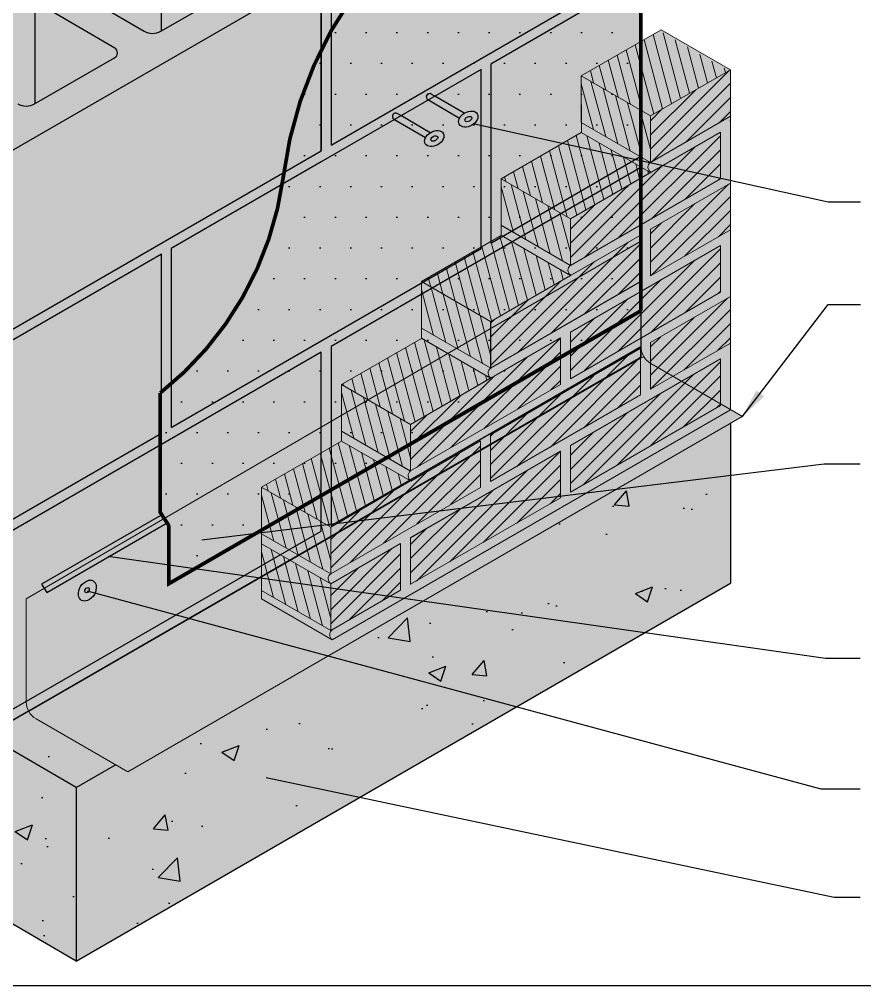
# Model space of a CAD drawing. Extents: x 257.7 to 308.7, y 59.2 to 125.2.
# Drawn here: x 271.64 to 288.82, y 95.01 to 114.64 of the extents above; entities that cross this region are included whole.
import ezdxf

# ---------------------------------------------------------------- set-up
doc = ezdxf.new("R2010")
doc.units = 0
doc.header["$LTSCALE"] = 1.5
doc.header["$MEASUREMENT"] = 0
doc.linetypes.add('DASHED2', pattern=[0.375, 0.25, -0.125])
for name, color, linetype in [('8x11-ttb$0$B', 5, 'CONTINUOUS'), ('CMU', 250, 'CONTINUOUS'), ('DuPont Thru-Wall Flashing', 252, 'CONTINUOUS'), ('FASTENING', 7, 'CONTINUOUS'), ('SEALANT', 250, 'CONTINUOUS'), ('STRUCTURE', 250, 'CONTINUOUS'), ('TEXT', 7, 'CONTINUOUS'), ('Tyvek FA WB', 10, 'DASHED2')]:
    doc.layers.add(name, color=color, linetype=linetype)
doc.layers.add('brick', color=250, linetype='CONTINUOUS', lineweight=5)
doc.layers.add('grout', color=7, linetype='CONTINUOUS', true_color=0xdedede)
doc.styles.add('DETAILS', font='sanss___.ttf', dxfattribs={"height": 1})
doc.dimstyles.new('TYVEKDETAILS', dxfattribs={"dimscale": 6, "dimtxt": 1.5, "dimasz": 0.1, "dimexe": 0.75, "dimexo": 0.75, "dimgap": 0.75, "dimtad": 0, "dimtih": 1, "dimtoh": 1, "dimdec": 4, "dimzin": 0, "dimdsep": 46, "dimlunit": 4, "dimtxsty": 'DETAILS', "dimcen": 0.0625, "dimadec": 0, "dimazin": 0, "dimtfac": 1, "dimtdec": 4, "dimtofl": 0, "dimtmove": 0, "dimatfit": 3, "dimfxl": 1, "dimfrac": 2, "dimtolj": 1, "dimtzin": 0, "dimarcsym": 0})
pattern_1 = [(45, (276.0386099063592, 123.3940594695505), (-0.1435868707546933, 0.1435868707546933), [])]

# ---------------------------------------------------------------- blocks, each defined once
blk = doc.blocks.new('CMU ISO WALL')
at = {"layer": 'CMU', "true_color": 0x999999}
h = blk.add_hatch(color=253, dxfattribs=at)
h.paths.add_polyline_path([(-23.52966582886816, -11.66237971149062), (-27.10490734736666, -9.5802332484987), (-27.10490734736666, -14.15056358648414), (-23.5308461815909, -12.09513157735896, 0.5766598250187531)])
h.paths.add_polyline_path([(-18.44720154256612, -4.57314980067855), (-18.44720154256612, -6.581860245565224), (-16.58492744635876, -7.666410031216685, 0.2685044473535811), (-15.83358487172234, -7.668459356300275), (-15.55906571152227, -7.510584198931241), (-15.15302687820545, -7.244875177664596), (-14.87671267571477, -7.08596769678158, 0.5766598250187542), (-14.87553232299203, -6.653215830913268)], flags=17)
h.paths.add_polyline_path([(-9.240246666424952, -3.412379711490615), (-12.81548818492345, -1.330233248498644), (-12.81548818492345, -5.900563586484083), (-9.241427019147693, -3.845131577358956, 0.5766598250187522)], flags=16)
h.paths.add_polyline_path([(0, 0), (-1.269646549079056, 0.7394158010687875), (-1.544165709279127, 0.5815406436997534, -0.2685044473535819), (-2.295508283915552, 0.5835899687833432), (-5.875629296902332, 2.668578148100664, -0.5764760975728495), (-5.87456845699478, 3.101261238635573), (-5.598309939627427, 3.260339526495443), (-6.913100120113654, 4.026046041625023), (-20.76950658066465, -3.973953958375006), (-19.47288936891675, -4.729076913656996), (-19.19890265564814, -4.571306801595028, -0.2686522828219054), (-18.44720154256612, -4.57314980067855), (-14.87553232299203, -6.653215830913268, -0.5766598250187543), (-14.87671267571477, -7.08596769678158), (-15.15302687820545, -7.244875177664596), (-13.856406460551, -8.000000000000028)])
h.paths.add_polyline_path([(-7.907736931575386, 1.930499290916828), (-11.50203437368066, -0.139209504301391, 0.5764760975728641), (-11.50309521358821, -0.5718925948363562), (-7.926543805296262, -2.654801910459838, 0.276490748893828), (-7.156035818493336, -2.645446757120965), (-7.156035818493336, 1.928656291833306, 0.2686522828219189)], flags=16)
h.paths.add_polyline_path([(-9.241427019147693, -3.845131577358956), (-12.82504321827795, -5.906058657915196, -0.2685044473535796), (-13.57638579291441, -5.904009332831606), (-17.1493556747877, -3.823185823866567, -0.5764760975728592), (-17.14829483488015, -3.390502733331601), (-13.5671892980055, -1.328390249415122, -0.2686522828219124), (-12.81548818492345, -1.330233248498644), (-9.240246666424952, -3.412379711490615, -0.5766598250187522)], flags=16)
h.paths.add_polyline_path([(-29.44244604064866, -15.49487517766462), (-29.16613183815798, -15.33596769678161, 0.576659825018752), (-29.16495148543524, -14.90321583091333), (-32.73662070500933, -12.82314980067861), (-32.73662070500933, -20.82314980067861), (-29.44244604064866, -22.74160876083212)])
h.paths.add_polyline_path([(-29.44244604064866, -32.49487517766471), (-32.73662070500933, -30.57641621751114), (-32.73662070500933, -37.82314980067866), (-29.44244604064866, -39.74160876083221)])
h.paths.add_polyline_path([(-28.14582562299421, -33.25000000000014), (-29.44244604064866, -32.49487517766471), (-29.44244604064866, -40.49487517766471), (-28.14582562299421, -41.25000000000014)])
h.paths.add_polyline_path([(-33.76230853135996, -29.97907691365711), (-35.05892574310786, -29.22395395837512), (-35.05892574310786, -37.22395395837512), (-33.76230853135996, -37.97907691365711)])
h.paths.add_polyline_path([(-33.76230853135996, -12.97907691365702), (-35.05892574310786, -12.22395395837503), (-35.05892574310786, -20.22395395837503), (-33.76230853135996, -20.97907691365702)])
h.paths.add_polyline_path([(-28.14582562299421, -16.25000000000006), (-29.44244604064866, -15.49487517766462), (-29.44244604064866, -23.49487517766462), (-28.14582562299421, -24.25000000000006)])
h.paths.add_polyline_path([(-28.14582562299421, -24.75000000000014), (-35.05892574310786, -20.72395395837512), (-35.05892574310786, -28.72395395837506), (-28.14582562299421, -32.75000000000009)])
edge = h.paths.add_edge_path()
edge.add_line((-21.44545498093655, -6.321343708166722), (-21.44545498093657, -10.89582926367225))
edge.add_line((-21.44545498093657, -10.89582926367225), (-17.87975813899439, -8.845207552453218))
edge.add_arc((-18.00439172507242, -8.628490065338497), 0.2499999999999998, 299.9030802812204, 419.6186457091239)
edge.add_line((-17.87795346248333, -8.412820489937928), (-21.4435820095716, -6.322438118225733))
edge.add_arc((-21.82289679733896, -6.969446844427353), 0.7500000000000228, 59.61864570911415, 59.78436618879908)
at = {"layer": 'CMU', "true_color": 0xf7f7f7}
h = blk.add_hatch(color=7, dxfattribs=at)
h.paths.add_polyline_path([(-14.28941916244321, -8.250000000000028), (-15.55906571152227, -7.510584198931241), (-15.83358487172234, -7.668459356300275, -0.2685044473535811), (-16.58492744635876, -7.666410031216685), (-20.16504845934554, -5.581421851899393, -0.5764760975728828), (-20.16398761943799, -5.148738761364427), (-19.88772910207061, -4.989660473504557), (-21.20251928255686, -4.223953958375006), (-35.05892574310786, -12.22395395837503), (-33.76230853135996, -12.97907691365702), (-33.48832181809135, -12.82130680159509, -0.2686522828219052), (-32.73662070500936, -12.82314980067861), (-29.16495148543524, -14.90321583091333, -0.5766598250187527), (-29.16613183815798, -15.33596769678161), (-29.44244604064866, -15.49487517766462), (-28.14582562299421, -16.25000000000006)])
h.paths.add_polyline_path([(-27.11446238072116, -14.15605865791522, -0.2685044473535838), (-27.86580495535762, -14.15400933283163), (-31.43877483723091, -12.07318582386657, -0.5764760975728616), (-31.43771399732336, -11.6405027333316), (-27.85660846044871, -9.578390249415179, -0.2686522828219097), (-27.10490734736666, -9.5802332484987), (-23.52966582886816, -11.66237971149062, -0.5766598250187535), (-23.5308461815909, -12.09513157735896)], flags=16)
h.paths.add_polyline_path([(-25.79251437603142, -8.821892594836385, -0.576476097572857), (-25.79145353612387, -8.38920950430142), (-22.19715609401862, -6.319500709083172, -0.2694277140723511), (-21.4435820095716, -6.322438118225733), (-17.87795346248333, -8.412820489937928, -0.5756966799367119), (-17.87975813899439, -8.845207552453218), (-21.46462039310302, -10.90685123554348, -0.2685044473535858), (-22.2159629677395, -10.90480191045987)], flags=16)
h.paths.add_polyline_path([(0, 0), (-1.269646549079056, 0.7394158010687875), (-1.544165709279127, 0.5815406436997534, -0.2685044473535819), (-2.295508283915552, 0.5835899687833432), (-5.875629296902332, 2.668578148100664, -0.5764760975728495), (-5.87456845699478, 3.101261238635573), (-5.598309939627427, 3.260339526495443), (-6.913100120113654, 4.026046041625023), (-20.76950658066465, -3.973953958375006), (-19.47288936891675, -4.729076913656996), (-19.19890265564814, -4.571306801595028, -0.2686522828219067), (-18.44720154256612, -4.57314980067855), (-14.87553232299203, -6.653215830913268, -0.5766598250187543), (-14.87671267571477, -7.08596769678158), (-15.15302687820545, -7.244875177664596), (-13.856406460551, -8.000000000000028)])
h.paths.add_polyline_path([(-13.57638579291441, -5.904009332831606), (-17.1493556747877, -3.823185823866567, -0.5764760975728592), (-17.14829483488015, -3.390502733331601), (-13.5671892980055, -1.328390249415122, -0.2686522828219124), (-12.81548818492345, -1.330233248498644), (-9.240246666424952, -3.412379711490615, -0.5766598250187522), (-9.241427019147693, -3.845131577358956), (-12.82504321827795, -5.906058657915196, -0.2685044473535796)], flags=16)
h.paths.add_polyline_path([(-11.50309521358821, -0.5718925948363562, -0.5764760975728592), (-11.50203437368066, -0.139209504301391), (-7.907736931575386, 1.930499290916828, -0.2694277140723502), (-7.15416284712839, 1.927561881774267), (-3.588534300040124, -0.1628204899379, -0.5756966799367076), (-3.59033897655118, -0.5952075524531892), (-7.175201230659809, -2.656851235543456, -0.2685044473535834), (-7.926543805296262, -2.654801910459867)], flags=16)
at = {"layer": 'CMU'}
h = blk.add_hatch(color=254, dxfattribs=at)
h.paths.add_polyline_path([(-21.44545498093655, -6.321343708166694, 0.268652282821924), (-22.19715609401862, -6.319500709083172), (-25.79145353612387, -8.38920950430142, 0.5764760975728574), (-25.79251437603142, -8.821892594836385), (-22.21596296773947, -10.90480191045987, 0.2764907488938299), (-21.44545498093655, -10.89544675712099)])
h.paths.add_polyline_path([(-27.10490734736666, -9.5802332484987, 0.2686522828219165), (-27.85660846044871, -9.578390249415179), (-31.43771399732336, -11.6405027333316, 0.5764760975728607), (-31.43877483723091, -12.07318582386657), (-27.86580495535762, -14.15400933283163, 0.2724643593752312), (-27.10490734736666, -14.15046934778053)])
h.paths.add_polyline_path([(-12.81548818492345, -1.330233248498644, 0.2686522828219168), (-13.5671892980055, -1.328390249415122), (-17.14829483488015, -3.390502733331601, 0.5764760975728616), (-17.1493556747877, -3.823185823866567), (-13.57638579291438, -5.904009332831606, 0.2724643593752294), (-12.81548818492345, -5.900469347780501)])
h.paths.add_polyline_path([(-7.156035818493336, 1.928656291833306, 0.2686522828219211), (-7.907736931575386, 1.930499290916828), (-11.50203437368066, -0.139209504301391, 0.576476097572864), (-11.50309521358821, -0.5718925948363562), (-7.926543805296262, -2.654801910459838, 0.276490748893828), (-7.156035818493336, -2.645446757120965)])
h.paths.add_polyline_path([(-32.73662070500933, -12.82314980067861, 0.2686522828219118), (-33.48832181809135, -12.82130680159509), (-33.76230853135996, -12.97907691365702), (-33.76230853135996, -20.97907691365702), (-33.48832181809135, -20.82130680159509, -0.2686522828219118), (-32.73662070500933, -20.82314980067861)])
h.paths.add_polyline_path([(-32.73662070500933, -30.57641621751114), (-33.76230853135996, -29.97907691365711), (-33.76230853135996, -37.97907691365711), (-33.48832181809132, -37.82130680159514, -0.2686522828218994), (-32.73662070500933, -37.82314980067866)])
at = {"layer": 'CMU', "true_color": 0xdedede}
h = blk.add_hatch(color=254, dxfattribs=at)
h.paths.add_polyline_path([(0, -8), (0, 0), (-13.856406460551, -8.000000000000028), (-13.856406460551, -16.00000000000003)])
h.paths.add_polyline_path([(-14.28941916244321, -8.250000000000028), (-28.14582562299421, -16.25000000000006), (-28.14582562299421, -24.25000000000006), (-14.28941916244321, -16.25000000000003)])
h.paths.add_polyline_path([(-7.144709581221605, -20.62500000000006), (-7.144709581221605, -12.62499999999997), (-14.28941916244321, -16.75000000000003), (-21.0011160417726, -20.62500000000009), (-21.0011160417726, -28.62500000000011)])
h.paths.add_polyline_path([(0, -8.499999999999915), (-6.711696879329395, -12.37499999999997), (-6.711696879329395, -20.37499999999997), (0, -16.49999999999994)])
h.paths.add_polyline_path([(0, -16.99999999999991), (-7.144709581221605, -21.12499999999997), (-13.856406460551, -25.00000000000006), (-13.856406460551, -32.99999999999986), (0, -24.99999999999983)])
h.paths.add_polyline_path([(-14.28941916244321, -33.24999999999994), (-14.28941916244321, -25.25000000000006), (-28.14582562299421, -33.25000000000014), (-28.14582562299421, -41.24999999999997)])
h.paths.add_polyline_path([(-21.43412874366481, -20.87500000000009), (-28.14582562299421, -24.75000000000014), (-28.14582562299421, -32.75000000000009), (-21.43412874366484, -28.87500000000011)])
at = {"layer": 'CMU', "true_color": 0x8f8f8f}
h = blk.add_hatch(color=252, dxfattribs=at)
h.paths.add_polyline_path([(-14.28941916244321, -33.74999999999986), (0, -25.49999999999974), (0, -24.99999999999983), (-13.856406460551, -32.99999999999986), (-13.856406460551, -25.00000000000006), (-7.144709581221605, -21.12499999999997), (0, -16.99999999999991), (0, -16.49999999999994), (-6.711696879329395, -20.37499999999997), (-6.711696879329395, -12.37499999999997), (0, -8.499999999999915), (0, -8), (-13.856406460551, -16.00000000000003), (-13.856406460551, -8.000000000000028), (-14.28941916244321, -8.250000000000028), (-14.28941916244321, -16.25000000000003), (-28.1458256229941, -24.25, 0.5078129039792978), (-28.14582562299421, -24.75000000000014), (-21.43412874366481, -20.87500000000009), (-21.43412874366484, -28.87500000000011), (-28.14582562299421, -32.75000000000009, 0.5078129039792996), (-28.14582562299438, -33.25000000000023), (-14.28941916244321, -25.25000000000006), (-14.28941916244321, -33.24999999999994), (-28.14582562299421, -41.24999999999997, 0.5078129039792383), (-28.14582562299441, -41.75000000000009)])
h.paths.add_polyline_path([(-21.0011160417726, -28.62500000000011), (-21.0011160417726, -20.62500000000009), (-14.28941916244321, -16.75000000000003), (-7.144709581221605, -12.62499999999997), (-7.144709581221605, -20.62500000000006)], flags=16)
at = {"layer": 'CMU'}
for p, q in [((-13.856406460551, -16.00000000000003), (0, -8)), ((-13.856406460551, -8.000000000000028), (-13.856406460551, -16.00000000000003)), ((-13.856406460551, -16.00000000000003), (0, -8)), ((-28.14582562299421, -16.25000000000006), (-14.28941916244321, -8.250000000000028)), ((-14.28941916244321, -16.25), (-14.28941916244321, -8.250000000000028)), ((0, -8.499999999999915), (-6.711696879329395, -12.37499999999997)), ((-25.79251437603142, -8.821892594836356), (-22.2159629677395, -10.90480191045987)), ((-21.46462039310308, -10.90685123554346), (-17.87975813899439, -8.845207552453218)), ((-23.52966582886816, -11.66237971149064), (-27.10490734736666, -9.5802332484987)), ((-27.11446238072116, -14.15605865791525), (-23.53084618159093, -12.09513157735896)), ((-6.711696879329395, -12.37499999999997), (-6.711696879329395, -20.37499999999997)), ((-7.144709581221605, -12.62499999999997), (-14.28941916244321, -16.75000000000003)), ((-7.144709581221605, -20.62500000000006), (-7.144709581221605, -12.62499999999997)), ((-28.14582562299421, -24.25000000000006), (-14.28941916244321, -16.25000000000003)), ((-6.711696879329395, -20.37499999999997), (0, -16.49999999999994)), ((0, -16.99999999999991), (-7.144709581221605, -21.12499999999997)), ((-21.0011160417726, -20.62500000000009), (-21.0011160417726, -28.62500000000009)), ((-21.00111604177258, -28.62500000000009), (-7.144709581221605, -20.62500000000006)), ((-21.43412874366484, -28.87500000000006), (-21.43412874366481, -20.87500000000009)), ((-7.144709581221605, -21.12499999999997), (-13.856406460551, -25.00000000000006)), ((-13.856406460551, -24.99999999999986), (-13.856406460551, -32.99999999999986)), ((-13.856406460551, -32.99999999999986), (0, -24.99999999999983)), ((0, -24.99999999999983), (0, -25.49999999999974)), ((-14.28941916244321, -25.25000000000006), (-28.14582562299421, -33.25000000000014)), ((-14.28941916244321, -33.24999999999991), (-14.28941916244321, -25.24999999999986)), ((0, -25.49999999999974), (-14.28941916244321, -33.74999999999986)), ((-28.14582562299421, -32.75000000000009), (-21.43412874366481, -28.87500000000009)), ((-28.14582562299421, -41.24999999999997), (-14.28941916244321, -33.24999999999994)), ((-14.28941916244321, -33.74999999999986), (-28.14582562299421, -41.74999999999997))]:
    blk.add_line(p, q, dxfattribs=at)
for points in [[(-21.44545498093655, -6.321343708166665), (-21.44545498093655, -10.89582926367225)], [(-13.856406460551, -8.000000000000028), (-13.856406460551, -16.00000000000003)], [(0, -8), (0, -25.49999999999974)], [(-14.28941916244321, -8.250000000000028), (-14.28941916244321, -16.25000000000003)], [(-27.10490734736666, -9.580233248498644), (-27.10490734736666, -14.15056358648414)], [(-14.28941916244321, -16.75000000000003), (-21.0011160417726, -20.62500000000009)], [(-21.43412874366481, -20.87500000000009), (-28.14582562299421, -24.75000000000014)]]:
    blk.add_lwpolyline(points, dxfattribs=at)
for centre, radius, start, end in [((-21.83852115133712, -10.25669877419921), 0.7500000000000083, 239.7843661888024, 299.9030802812135), ((-23.65547976766894, -11.87841409024418), 0.2500000000000025, 299.903080281209, 59.78436618880607), ((-27.48836313895524, -13.50590619657098), 0.7500000000000062, 239.7843661888047, 299.9030802812135)]:
    blk.add_arc(centre, radius, start, end, dxfattribs=at)

msp = doc.modelspace()

# ---------------------------------------------------------------- hatches: boundary and pattern name
at = {"layer": 'brick'}
msp.add_hatch(color=15, dxfattribs=at).paths.add_polyline_path([(276.561409029655, 102.8688877659932), (276.5640104649952, 105.1365244775425), (278.1885104649953, 106.0714261110533), (278.1885104649953, 107.2221136110532), (279.8130104649954, 108.1589196274055), (279.810409029655, 109.3152124415337), (281.434909029655, 110.2501140750443), (281.434909029655, 111.4038054538322), (283.0620104649997, 112.3432129055223), (283.0594090296552, 113.4954023449188), (284.6839090296552, 114.4333078572174), (286.0907672981031, 113.6210578572173), (286.0907672981075, 106.7109250996388), (277.9987862306516, 102.0390176520708)])
h = msp.add_hatch(dxfattribs=at)
h.set_pattern_fill('ANSI31', color=256, scale=1.6245, angle=59.99999999999999, style=0)
h.set_pattern_definition([(104.9999999999999, (276.002500318061, 123.3732115890262), (-0.1961433131008239, -0.05255644234613059), [])])
h.paths.add_polyline_path([(286.0546577098048, 113.6002099766931), (284.6477994413569, 114.4124599766931), (283.0651614518467, 113.4987235074197), (284.4720197202946, 112.6864735074197)])
h = msp.add_hatch(dxfattribs=at)
h.set_pattern_fill('ANSI31', color=256, scale=1.6245, angle=59.99999999999999, style=0)
h.set_pattern_definition([(104.9999999999999, (117.9439338229081, 107.3873040245939), (-0.1961433131008239, -0.05255644234613059), [])])
h.paths.add_polyline_path([(284.4662672981029, 112.6831523449188), (283.0594090296552, 113.4954023449187), (283.0594090296552, 112.5477773449187), (284.4662672981028, 111.7355273449188)])
h = msp.add_hatch(dxfattribs=at)
h.set_pattern_fill('ANSI31', color=256, scale=1.6245, style=0)
h.set_pattern_definition(pattern_1)
h.paths.add_polyline_path([(286.0907672981031, 112.6734328572174), (286.0907672981031, 113.6210578572174), (284.4662672981029, 112.6831523449188), (284.466267298103, 111.7355273449188)])
h = msp.add_hatch(dxfattribs=at)
h.set_pattern_fill('ANSI31', color=256, scale=1.6245, angle=59.99999999999999, style=0)
h.set_pattern_definition([(104.9999999999999, (275.9955349328596, 123.3691104716517), (-0.1961433131008239, -0.05255644234613059), [])])
h.paths.add_polyline_path([(284.4650543350932, 111.5286810112572), (283.0581960666455, 112.3409310112572), (281.4336960666453, 111.4030254989586), (282.8405543350932, 110.5907754989586)])
h = msp.add_hatch(dxfattribs=at)
h.set_pattern_fill('ANSI31', color=256, scale=1.6245, style=0)
h.set_pattern_definition(pattern_1)
h.paths.add_polyline_path([(285.887704798103, 111.402503289392), (285.887704798103, 112.350128289392), (282.8417672981029, 110.5915554538323), (282.8417672981029, 109.6439304538322)])
h = msp.add_hatch(dxfattribs=at)
h.set_pattern_fill('ANSI31', color=256, scale=1.6245, angle=59.99999999999999, style=0)
h.set_pattern_definition([(104.9999999999999, (116.3194338229082, 105.2957071335074), (-0.1961433131008239, -0.05255644234613059), [])])
h.paths.add_polyline_path([(282.8417672981029, 110.5915554538323), (281.434909029655, 111.4038054538322), (281.434909029655, 110.4561804538322), (282.8417672981029, 109.6439304538322)])
h = msp.add_hatch(dxfattribs=at)
h.set_pattern_fill('ANSI31', color=256, scale=1.6245, style=0)
h.set_pattern_definition(pattern_1)
h.paths.add_polyline_path([(286.0907672981031, 110.3690539784293), (286.0907672981031, 111.3166789784294), (284.4662672981029, 110.3787734661308), (284.4662672981029, 109.4311484661307)])
h = msp.add_hatch(dxfattribs=at)
h.set_pattern_fill('ANSI31', color=256, scale=1.6245, angle=59.99999999999999, style=0)
h.set_pattern_definition([(104.9999999999999, (275.9947029145103, 123.3717136347751), (-0.1961433131008239, -0.05255644234613059), [])])
h.paths.add_polyline_path([(282.8397223167439, 109.442691162082), (281.4328640482961, 110.254941162082), (279.808364048296, 109.3170356497835), (281.2152223167438, 108.5047856497835)])
h = msp.add_hatch(dxfattribs=at)
h.set_pattern_fill('ANSI31', color=256, scale=1.6245, style=0)
h.set_pattern_definition(pattern_1)
h.paths.add_polyline_path([(284.2632047981028, 109.3139102770934), (284.2632047981028, 110.2615352770934), (281.2172672981029, 108.5029624415336), (281.2172672981029, 107.5553374415336)])
h = msp.add_hatch(dxfattribs=at)
h.set_pattern_fill('ANSI31', color=256, scale=1.6245, style=0)
h.set_pattern_definition(pattern_1)
h.paths.add_polyline_path([(285.887704798103, 109.1011282893919), (285.887704798103, 110.0487532893919), (282.8417672981029, 108.2901804538322), (282.8417672981029, 107.3425554538321)])
h = msp.add_hatch(dxfattribs=at)
h.set_pattern_fill('ANSI31', color=256, scale=1.6245, angle=59.99999999999999, style=0)
h.set_pattern_definition([(104.9999999999999, (114.6949338229082, 103.2041102424209), (-0.1961433131008239, -0.05255644234613059), [])])
h.paths.add_polyline_path([(281.2172672981029, 108.4999585627457), (279.8104090296551, 109.3122085627458), (279.8104090296551, 108.3645835627457), (281.2172672981029, 107.5523335627457)])
h = msp.add_hatch(dxfattribs=at)
h.set_pattern_fill('ANSI31', color=256, scale=1.6245, style=0)
h.set_pattern_definition(pattern_1)
h.paths.add_polyline_path([(286.0907672981031, 108.0646750996414), (286.0907672981031, 109.0123000996415), (284.4662672981029, 108.0743945873429), (284.4662672981029, 107.1267695873428)])
h = msp.add_hatch(dxfattribs=at)
h.set_pattern_fill('ANSI31', color=256, scale=1.6245, angle=59.99999999999999, style=0)
h.set_pattern_definition([(104.9999999999999, (275.9957438325604, 123.3722353450166), (-0.1961433131008239, -0.05255644234613059), [])])
h.paths.add_polyline_path([(281.216263234794, 107.351615981237), (279.8094049663462, 108.163865981237), (278.184904966346, 107.2259604689384), (279.5917632347939, 106.4137104689384)])
h = msp.add_hatch(dxfattribs=at)
h.set_pattern_fill('ANSI31', color=256, scale=1.6245, style=0)
h.set_pattern_definition(pattern_1)
h.paths.add_polyline_path([(282.6387047981028, 107.2253172647948), (282.6387047981028, 108.1729422647948), (279.5927672981029, 106.4143694292351), (279.5927672981029, 105.466744429235)])
h = msp.add_hatch(dxfattribs=at)
h.set_pattern_fill('ANSI31', color=256, scale=1.6245, style=0)
h.set_pattern_definition(pattern_1)
h.paths.add_polyline_path([(284.2632047981028, 107.0095313983055), (284.2632047981028, 107.9571563983055), (281.2172672981029, 106.1985835627457), (281.2172672981029, 105.2509585627457)])
h = msp.add_hatch(dxfattribs=at)
h.set_pattern_fill('ANSI31', color=256, scale=1.6245, style=0)
h.set_pattern_definition(pattern_1)
h.paths.add_polyline_path([(285.887704798103, 106.796749410604), (285.887704798103, 107.7443744106041), (282.8417672981029, 105.9858015750443), (282.8417672981029, 105.0381765750442)])
h = msp.add_hatch(dxfattribs=at)
h.set_pattern_fill('ANSI31', color=256, scale=1.6245, angle=59.99999999999999, style=0)
h.set_pattern_definition([(104.9999999999999, (113.0704338229082, 101.1155172301223), (-0.1961433131008239, -0.05255644234613059), [])])
h.paths.add_polyline_path([(279.5927672981029, 106.4113655504472), (278.1859090296551, 107.2236155504471), (278.1859090296551, 106.2759905504471), (279.5927672981029, 105.4637405504471)])
h = msp.add_hatch(dxfattribs=at)
h.set_pattern_fill('ANSI31', color=256, scale=1.6245, angle=59.99999999999999, style=0)
h.set_pattern_definition([(104.9999999999999, (275.9978763615809, 123.374138230578), (-0.1961433131008239, -0.05255644234613059), [])])
h.paths.add_polyline_path([(279.5964971991548, 105.2664277938937), (278.1896389307069, 106.0786777938937), (276.5651389307068, 105.1407722815952), (277.9719971991547, 104.3285222815951)])
h = msp.add_hatch(dxfattribs=at)
h.set_pattern_fill('ANSI31', color=256, scale=1.6245, style=0)
h.set_pattern_definition(pattern_1)
h.paths.add_polyline_path([(281.0142047981028, 105.1367242524962), (281.0142047981028, 106.0843492524962), (277.9682672981028, 104.3257764169364), (277.9682672981029, 103.3781514169364)])
h = msp.add_hatch(dxfattribs=at)
h.set_pattern_fill('ANSI31', color=256, scale=1.6245, style=0)
h.set_pattern_definition(pattern_1)
h.paths.add_polyline_path([(282.6387047981028, 104.9209383860069), (282.6387047981028, 105.8685633860069), (279.5927672981029, 104.1099905504472), (279.5927672981029, 103.1623655504471)])
h = msp.add_hatch(dxfattribs=at)
h.set_pattern_fill('ANSI31', color=256, scale=1.6245, angle=59.99999999999999, style=0)
h.set_pattern_definition([(104.9999999999999, (111.4459338229035, 99.02692421782103), (-0.1961433131008239, -0.05255644234613059), [])])
h.paths.add_polyline_path([(277.9682672980983, 104.3227725381459), (276.5614090296506, 105.1350225381459), (276.5614090296506, 104.1873975381459), (277.9682672980982, 103.3751475381459)])
h = msp.add_hatch(dxfattribs=at)
h.set_pattern_fill('ANSI31', color=256, scale=1.6245, angle=59.99999999999999, style=0)
h.set_pattern_definition([(104.9999999999999, (111.4433323875257, 97.87773865719313), (-0.1961433131008239, -0.05255644234613059), [])])
h.paths.add_polyline_path([(277.9656658627205, 103.173586977518), (276.5588075942727, 103.985836977518), (276.5588075942727, 103.038211977518), (277.9656658627205, 102.225961977518)])
h = msp.add_hatch(dxfattribs=at)
h.set_pattern_fill('ANSI31', color=256, scale=1.6245, style=0)
h.set_pattern_definition([(45, (300.010484276444, 62.65952511592058), (-0.1435868707546933, 0.1435868707546933), [])])
h.paths.add_polyline_path([(279.3897047981028, 103.0451273614098), (277.9682672981029, 102.2244600381486), (277.968267298103, 103.1720850381486), (279.3897047981028, 103.9927523614098)])
at = {"layer": 'DuPont Thru-Wall Flashing'}
h = msp.add_hatch(color=252, dxfattribs=at)
edge = h.paths.add_edge_path()
edge.add_arc((284.6726715730994, 107.9995768845336), 0.3999999999999809, 179.9999999999959, 210.996612914579, ccw=False)
edge.add_line((284.2726715730994, 107.9995768845336), (284.2726715730994, 110.1343717017518))
edge.add_line((284.2726715730994, 110.1343717017518), (271.7789331289463, 102.8694278214765))
edge.add_line((271.7789331289463, 102.8694278214765), (271.7789331289463, 100.7782800096439))
edge.add_arc((272.1789331289463, 100.7782800096439), 0.3999999999999773, 180.000000000002, 210.0000000000025)
edge.add_line((271.8325229674325, 100.5782800096439), (284.329792474664, 107.7935819237793))
edge = h.paths.add_edge_path()
edge.add_line((286.3385845302987, 106.5758813748964), (284.4726715730993, 107.6531667230199))
edge.add_arc((284.6726715730993, 107.9995768845336), 0.3999999999999519, 210.9966129145849, 240.0000000000073, ccw=False)
edge.add_line((284.329792474664, 107.7935819237793), (271.8325229674325, 100.5782800096439))
edge.add_arc((272.1789331289463, 100.7782800096437), 0.399999999999897, 209.9999999999831, 239.9999999999841)
edge.add_line((271.9789331289462, 100.4318698481301), (273.8448460861456, 99.35458450000667))
edge.add_line((273.8448460861456, 99.35458450000667), (286.3385845302987, 106.5758813748964))
at = {"layer": 'FASTENING'}
h = msp.add_hatch(color=252, dxfattribs=at)
edge = h.paths.add_edge_path()
edge.add_ellipse((280.0737039602546, 112.2220813698459), major_axis=(-0.1831707483027005, -0.1057536808402518), ratio=0.682349502264599, start_angle=273.30760583352435, end_angle=313.1222152120129, ccw=False)
edge.add_line((279.9910948761246, 112.3407580092474), (279.3930666040308, 112.6890372639683))
edge.add_line((279.3930666040307, 112.6890372639683), (279.3207463741348, 112.7311550649899))
edge.add_arc((279.2869581724391, 112.6731375413982), 0.06713922562514289, 59.78436618878706, 243.5715512120026)
edge.add_line((279.2570758547834, 112.6130149773389), (279.8958262466936, 112.2410200051477))
edge = h.paths.add_edge_path()
edge.add_ellipse((280.0737039602546, 112.2220813698459), major_axis=(-0.1831707483027005, -0.1057536808402518), ratio=0.682349502264599, start_angle=0, end_angle=360)
edge = h.paths.add_edge_path(flags=16)
edge.add_ellipse((280.0737039602546, 112.2220813698459), major_axis=(-0.06648013379714257, -0.03838232314353718), ratio=0.6056976528890815, start_angle=0, end_angle=360)
edge = h.paths.add_edge_path()
edge.add_ellipse((280.7643656037081, 112.6173055221713), major_axis=(-0.1831707483027005, -0.1057536808402518), ratio=0.682349502264599, start_angle=0, end_angle=360)
edge = h.paths.add_edge_path()
edge.add_ellipse((280.7643656037081, 112.6173055221713), major_axis=(-0.1831707483027005, -0.1057536808402518), ratio=0.682349502264599, start_angle=273.30760583352435, end_angle=313.1222152120129, ccw=False)
edge.add_line((280.6817565195781, 112.7359821615729), (280.0837282474843, 113.0842614162937))
edge.add_line((280.0837282474841, 113.0842614162937), (280.0114080175883, 113.1263792173153))
edge.add_arc((279.9776198158926, 113.0683616937236), 0.06713922562514289, 59.78436618878706, 243.5715512120026)
edge.add_line((279.9477374982368, 113.0082391296643), (280.5864878901471, 112.6362441574732))
edge = h.paths.add_edge_path(flags=16)
edge.add_ellipse((280.7643656037081, 112.6173055221713), major_axis=(-0.06648013379714257, -0.03838232314353718), ratio=0.6056976528890815, start_angle=0, end_angle=360)
at = {"layer": 'grout'}
h = msp.add_hatch(color=256, dxfattribs=at)
h.paths.add_polyline_path([(283.0594090296552, 112.5477773449187), (283.0594090296552, 112.3447148449188), (284.4688763232139, 111.530967287481), (284.4662672982597, 111.7355273448282)], flags=17)
edge = h.paths.add_edge_path()
edge.add_line((285.887704798103, 112.350128289392), (285.887704798103, 111.402503289392))
edge.add_line((285.887704798103, 111.402503289392), (282.8417672981029, 109.6439304538322))
edge.add_arc((282.9160520517848, 109.5423992038322), 0.1258046873377636, 126.1908532054012, 226.830742487642)
edge.add_line((282.8299820359999, 109.4506453388513), (282.844368733443, 109.4423698932261))
edge.add_line((282.844368733443, 109.4423698932262), (284.2632047981028, 110.2615352770934))
edge.add_line((284.2632047981028, 110.2615352770934), (284.2632047981028, 110.2585313983055))
edge.add_line((284.2632047981028, 110.2585313983055), (284.2658062334476, 110.260033337702))
edge.add_line((284.2658062334476, 110.260033337702), (284.2658062334476, 109.312408337702))
edge.add_line((284.2658062334476, 109.312408337702), (284.2647067374969, 109.3117735434189))
edge.add_line((284.2647067374969, 109.3117735434189), (284.3647360481029, 109.169466871612))
edge.add_line((284.3647360481029, 109.169466871612), (284.466267298103, 109.4311484661308))
edge.add_line((284.4662672981029, 109.4311484661307), (284.4662672981029, 110.3787734661308))
edge.add_line((284.4662672981029, 110.3787734661308), (286.0907672981031, 111.3166789784294))
edge.add_line((286.0907672981031, 111.3166789784294), (286.0907672981031, 112.5021550381584))
edge.add_arc((299.1894333755378, 112.5877939480284), 13.09894602748717, 179.6254062728348, 180.3745937301558, ccw=False)
edge.add_line((286.0907672980986, 112.6734328572147), (284.4662672982597, 111.7355273450095))
edge.add_line((284.4662672982597, 111.7355273450095), (284.4688763232139, 111.530967287481))
edge.add_line((284.4688763232139, 111.530967287481), (282.8417672981003, 110.5915554538316))
edge.add_line((282.8417672981004, 110.5915554538316), (285.887704798103, 112.350128289392))
for points in [[(281.434909029655, 110.4561804538323), (281.434909029655, 110.2531179538322), (281.4375104650317, 110.2516160144182), (282.8299820359999, 109.4506453388514, -0.4697112519092514), (282.8417672981029, 109.6439304538323)], [(286.0907672981031, 110.3690539784293), (284.4662672981029, 109.4311484661308), (284.3647360481029, 109.1694668716121), (285.887704798103, 110.048753289392), (285.887704798103, 109.1011282893919), (284.4572171807033, 108.2752358784138), (284.4662672981029, 108.0743945873428), (286.0907672981031, 109.0123000996414)], [(282.6387047981029, 107.2253172647949), (282.8417672981029, 107.3425554538321), (282.8417672981029, 108.2901804538322), (284.3647360481029, 109.1694668716121), (284.2632047981028, 109.3139102770934), (281.217267298103, 107.5553374415337, 0.507429325019041), (281.217267298103, 107.3522749415337), (282.6387047981029, 108.1729422647948)], [(279.5927672981029, 105.4667444292351, 0.5527897492277396), (279.6010837599723, 105.2654795619462), (281.0142047981028, 106.0813453737084), (281.0142047981028, 105.1337203737084), (281.2172672981029, 105.2509585627457), (281.2172672981029, 106.1985835627457), (284.2632047981028, 107.9571563983055), (284.2632047981028, 107.0095313983055), (284.4662672981029, 107.1267695873428), (284.4662672981029, 108.0743945873429), (284.4572171807033, 108.275235878414), (282.8417672981029, 107.3425554538322), (282.6387047981029, 107.2253172647949)], [(279.8130104649954, 108.3682854977659), (279.8130104649954, 108.1630230021396), (281.2172672981029, 107.3522749415336, -0.5074293250186991), (281.2172672981029, 107.5553374415337), (281.2172672981029, 107.555341509567)], [(276.561409029655, 103.0389100337748), (276.561409029655, 102.8688877659932), (277.9987862306515, 102.0390176520709, -0.5074293250183682), (277.9987862306514, 102.2420801520708), (277.9682672981033, 102.2244600381488)]]:
    msp.add_hatch(color=256, dxfattribs=at).paths.add_polyline_path(points)
h = msp.add_hatch(color=256, dxfattribs=at)
h.paths.add_polyline_path([(281.2172672981029, 105.2509585627457), (281.0142047981028, 105.1337203737084), (279.5838491064247, 104.3079041300811), (279.5927672981029, 104.1099905504472), (282.6387047981029, 105.868563386007), (282.6387047981029, 104.9209383860069), (279.5927672981028, 103.1623655504471), (279.5927672981028, 102.9593030504471), (286.0907672981029, 106.7109250996413), (286.0907672981029, 106.9139875996414), (286.0907672981029, 107.8616125996414), (286.0817171807033, 108.0594500119246), (284.4662672981029, 107.1267695873428), (284.2632047981028, 107.0095313983055)])
h.paths.add_polyline_path([(285.887704798103, 107.7443744106041), (285.887704798103, 106.796749410604), (282.8417672981029, 105.0381765750442), (282.8417672981029, 105.9858015750443)], flags=16)
h = msp.add_hatch(color=256, dxfattribs=at)
h.paths.add_polyline_path([(278.1885104649953, 106.2766845386461), (278.1885104649953, 106.074429989841), (279.592767298103, 105.263681929235), (279.5985077395264, 105.266996174636, -0.5368382818058616), (279.5904279141447, 105.4650948526518)])
h.paths.add_polyline_path([(279.3897047981028, 103.9927523614098), (279.3897047981028, 103.0451273614098), (277.9987862306514, 102.2420801520708, 0.5074293250183982), (277.9987862306515, 102.0390176520709), (279.5927672981028, 102.9593030504471), (279.5927672981028, 103.1623655504471), (279.5927672981029, 104.1099905504471), (279.5838491064247, 104.3079041300811), (277.9682672981028, 103.3751475381486), (277.9682672981028, 103.3766515115595), (276.561409029655, 104.1911015071851), (276.561409029655, 103.9843350381486), (277.968267298103, 103.1720850381486)])
at = {"layer": 'SEALANT', "linetype": 'Continuous'}
msp.add_hatch(color=256, dxfattribs=at).paths.add_polyline_path([(272.0873865098725, 103.1650794191857), (272.1967320370907, 102.9972759635202), (274.6431359598091, 104.4112809933847), (274.5337904325891, 104.5790844490491)])
at = {"layer": 'STRUCTURE', "true_color": 0xebebeb}
h = msp.add_hatch(color=7, dxfattribs=at)
h.paths.add_polyline_path([(270.222250247198, 100.5344194010362), (268.2150851428016, 101.7033507029179), (267.0846699511233, 101.0507051877064), (267.0846699511233, 98.83625904040468), (267.1823845184772, 98.77935210425892)])
h.paths.add_polyline_path([(272.79628742655, 99.03535356705905), (270.222250247198, 100.5344194010362), (267.1823845184772, 98.77935210425892), (272.79628742655, 95.50993155654348)])
h.paths.add_polyline_path([(268.2150851428016, 101.7033507029179), (267.0846699511233, 102.3616810509203), (267.0846699511233, 101.0507051877064)])
h.paths.add_polyline_path([(268.3367962353232, 102.2134036103901), (268.3367962353232, 102.4406763376627), (268.1014963785987, 102.3048259020426), (267.8977923640381, 102.4220391410954), (267.8979105830031, 102.8312057486521), (267.0846699511233, 102.3616810509203), (268.2150851428016, 101.7033507029179), (268.716007912998, 101.992558599134)])
edge = h.paths.add_edge_path()
edge.add_arc((269.2208249724576, 101.6545722639559), 0.3409090909091531, 59.78436618880922, 119.9346820985693)
edge.add_line((269.0507071103307, 101.950002325476), (268.9261676952085, 101.8782886381751))
edge.add_line((268.9261676952085, 101.8782886381751), (268.9261676952085, 101.8701659034437))
edge.add_line((268.9261676952085, 101.8701659034437), (268.716007912998, 101.992558599134))
edge.add_line((268.716007912998, 101.992558599134), (268.2150851428016, 101.7033507029179))
edge.add_line((268.2150851428016, 101.7033507029179), (270.222250247198, 100.5344194010362))
edge.add_line((270.222250247198, 100.5344194010362), (270.8897415546228, 100.9197956870596))
edge.add_line((270.8897415546228, 100.9197956870596), (270.8897415546228, 100.9538939652585))
edge.add_line((270.8897415546228, 100.9538939652585), (270.8897415546228, 101.0771377985501))
edge.add_line((270.8897415546228, 101.0771377985501), (269.3923894344588, 101.9491645986199))
edge = h.paths.add_edge_path()
edge.add_arc((272.1789331289463, 100.7782800096438), 0.3999999999999065, 208.865725688983, 239.9999999999941, ccw=False)
edge.add_line((271.8286317410822, 100.5851765719207), (271.4791144717384, 100.3833826823787))
edge.add_line((271.4791144717384, 100.3833826823787), (270.8897415546228, 100.7266212379857))
edge.add_line((270.8897415546228, 100.7266212379857), (270.8897415546228, 100.9197956870596))
edge.add_line((270.8897415546228, 100.9197956870596), (270.222250247198, 100.5344194010362))
edge.add_line((270.222250247198, 100.5344194010362), (272.79628742655, 99.03535356705905))
edge.add_line((272.79628742655, 99.03535356705905), (273.5970288539542, 99.49766184572218))
edge.add_line((273.5970288539543, 99.49766184572218), (271.9789331289462, 100.4318698481301))
h.paths.add_polyline_path([(286.0907672981031, 103.1855030891207), (286.0907672981031, 106.4326446797793), (273.8448460861456, 99.35458450000667), (273.5970288539543, 99.49766184572218), (272.79628742655, 99.03535356705906), (272.79628742655, 95.50993155654348)])
at = {"layer": 'STRUCTURE'}
h = msp.add_hatch(dxfattribs=at)
h.set_pattern_fill('AR-CONC', color=256, scale=0.4999999999999999, style=0)
h.set_pattern_definition([(49.99999999999999, (127.6656872647832, 51.82322540852579), (3.586300913003767, -0.3137606749129755), [0.3749999999999999, -4.125]), (355, (127.6656872647832, 51.82322540852579), (-0.693756668065, 3.760960668500059), [0.3, -3.299999999999999]), (100.4514, (127.9645456647831, 51.79707870852579), (2.892546908570107, 3.447197710304768), [0.3187009499999999, -3.505710559999998]), (46.18420000000001, (127.6656872647832, 52.82322540852579), (5.336205243128221, -0.8275950716450903), [0.5624999999999999, -6.187499999999999]), (96.6356, (128.1103709897832, 52.75425887352579), (4.673313527743516, 4.870589354502209), [0.4780514399999997, -5.258564999999996]), (351.1842, (127.6656872647832, 52.82322540852579), (4.673309725668136, 4.870593004626623), [0.45, -4.95]), (21, (128.1656872647832, 52.57322540852579), (2.984535260592308, -2.013094453326694), [0.3749999999999999, -4.125]), (326.0000000000001, (128.1656872647832, 52.57322540852579), (1.216576659607908, 3.625750225234265), [0.3, -3.299999999999999]), (71.4514, (128.4143984297832, 52.40546737852578), (4.20111314290745, 1.612652483549762), [0.31870095, -3.50571056]), (37.49999999999999, (127.6656872647832, 51.82322540852579), (0.06079927658645334, 1.664469269156557), [0, -3.259999999999999, 0, -3.35, 0, -3.3125]), (7.500000000000001, (127.6656872647832, 51.82322540852579), (1.315347687210743, 1.972058559411801), [0, -1.909999999999999, 0, -3.184999999999999, 0, -1.2625]), (327.5, (126.5506872647832, 51.82322540852579), (2.669112180862045, -0.112774358671899), [0, -1.25, 0, -3.9, 0, -5.175]), (317.5, (126.0506872647832, 51.82322540852579), (2.915930846711931, 0.5005249116615881), [0, -1.625, 0, -2.59, 0, -3.675])])
h.paths.add_polyline_path([(270.222250247198, 100.5344194010362), (268.2150851428016, 101.7033507029179), (267.0846699511233, 101.0507051877064), (267.0846699511233, 98.83625904040468), (267.1823845184772, 98.77935210425892)])
h.paths.add_polyline_path([(272.79628742655, 99.03535356705905), (270.222250247198, 100.5344194010362), (267.1823845184772, 98.77935210425892), (272.79628742655, 95.50993155654348)])
h.paths.add_polyline_path([(268.2150851428016, 101.7033507029179), (267.0846699511233, 102.3616810509203), (267.0846699511233, 101.0507051877064)])
h.paths.add_polyline_path([(268.3367962353232, 102.2134036103901), (268.3367962353232, 102.4406763376627), (268.3367962353232, 103.0845964981625), (267.0846699511233, 102.3616810509203), (268.2150851428016, 101.7033507029179), (268.716007912998, 101.992558599134)])
h.paths.add_polyline_path([(269.3923894344588, 101.9491645986199, 0.2686522828219052), (269.0507071103307, 101.950002325476), (268.9261676952085, 101.8782886381751), (268.9261676952085, 101.8701659034437), (268.716007912998, 101.992558599134), (268.2150851428016, 101.7033507029179), (270.222250247198, 100.5344194010362), (270.8897415546228, 100.9197956870596), (270.8897415546228, 100.9538939652585), (270.8897415546228, 101.0771377985501)])
h.paths.add_polyline_path([(271.9789331289462, 100.4318698481301, -0.1366908084084278), (271.8286317410822, 100.5851765719207), (271.4791144717384, 100.3833826823787), (270.8897415546228, 100.7266212379857), (270.8897415546228, 100.9197956870596), (270.222250247198, 100.5344194010362), (272.79628742655, 99.03535356705905), (273.5970288539543, 99.49766184572218)])
h.paths.add_polyline_path([(286.0907672981031, 103.1855030891207), (286.0907672981031, 106.4326446797793), (273.8448460861456, 99.35458450000667), (273.5970288539543, 99.49766184572218), (272.79628742655, 99.03535356705906), (272.79628742655, 95.50993155654348)])
h = msp.add_hatch(dxfattribs=at)
h.set_pattern_fill('ANSI36', color=256, style=0)
h.set_pattern_definition([(45, (0, 0), (0.06629126073623884, 0.2430679560328757), [0.3125, -0.0625, 0, -0.0625])])
h.paths.add_polyline_path([(286.0907672981031, 103.1855030891207), (286.0907672981031, 106.4326446797793), (273.8448460861456, 99.35458450000667), (273.5970288539543, 99.49766184572216), (272.79628742655, 99.03535356705906), (272.79628742655, 95.5099315565434)])
at = {"layer": 'Tyvek FA WB', "true_color": 0x000000}
h = msp.add_hatch(dxfattribs=at)
h.set_pattern_fill('DOTS', color=18, scale=10, style=0)
h.set_pattern_definition([(0, (-24.74924909415267, 0), (0.3125, 0.625), [0, -0.625])])
edge = h.paths.add_edge_path()
edge.add_line((284.2726715730994, 108.7223205048394), (284.2726715730994, 119.3501544601031))
edge.add_line((284.2726715730994, 119.3501544601031), (281.4096382866577, 117.697181421477))
edge.add_arc((288.2102538443512, 105.0899488084777), 14.32447856369705, 118.3433890192833, 121.8367116896164)
edge.add_arc((285.0700843256758, 110.4359128261764), 8.12777468485125, 122.9100498476107, 172.9724392873513)
edge.add_arc((270.3375683286367, 112.3272600266333), 6.725876666030265, 308.2670749482579, 352.33639765877456, ccw=False)
edge.add_line((274.503091785308, 107.0465563558549), (274.503091785308, 104.6261951012079))
edge.add_line((274.503091785308, 104.6261951012079), (274.503091785308, 104.6358352466969))
edge.add_arc((249.1036021068813, 88.35829957194193), 30.16773514149556, 32.03925612879448, 32.65421563495829, ccw=False)
edge.add_line((274.6763333499566, 104.362288460243), (274.6803218234506, 103.1780068008492))
edge.add_line((274.6803218234506, 103.1780068008492), (284.2726715730994, 108.7223205048394))
at = {"layer": 'Tyvek FA WB', "true_color": 0xffffff}
h = msp.add_hatch(color=7, dxfattribs=at)
edge = h.paths.add_edge_path()
edge.add_line((284.2726715730994, 108.7223205048394), (284.2726715730994, 119.3554049348772))
edge.add_line((284.2726715730994, 119.3554049348772), (281.4096382866576, 117.7024318962512))
edge.add_arc((288.2102538443516, 105.0951992832537), 14.32447856369564, 118.3433890192886, 121.8367116896217)
edge.add_arc((285.0700843256758, 110.4411633009506), 8.12777468485124, 122.9100498476108, 172.9724392873514)
edge.add_arc((270.3375683286368, 112.3325105014074), 6.725876666030147, 308.2670749482575, 352.3363976587748, ccw=False)
edge.add_line((274.503091785308, 107.0518068306291), (274.503091785308, 104.6261951012079))
edge.add_line((274.503091785308, 104.6261951012079), (274.6763333499566, 104.362288460243))
edge.add_arc((312.6424569497323, 104.2201803943754), 37.96638955570874, 179.7855415930659, 180.6003832113846)
edge.add_line((274.6781517752079, 103.8223506425886), (274.6803218234506, 103.1780068008492))
edge.add_line((274.6803218234506, 103.1780068008492), (284.2726715730994, 108.7223205048394))

# ---------------------------------------------------------------- linework, layer by layer
at = {"layer": '8x11-ttb$0$B', "color": 7}
msp.add_line((307.2212273774239, 95.00924658229727), (259.2212273774239, 95.00924658229727), dxfattribs=at)
at = {"layer": 'brick'}
msp.add_lwpolyline([(276.561409029655, 102.8688877659932), (276.5640104649952, 105.1365244775425), (278.1885104649953, 106.0714261110533), (278.1885104649953, 107.2221136110532), (279.8130104649954, 108.1589196274055), (279.810409029655, 109.3152124415337), (281.434909029655, 110.2501140750443), (281.434909029655, 111.4038054538322), (283.0620104649997, 112.3432129055223), (283.0594090296552, 113.4954023449188), (284.6839090296552, 114.4333078572174), (286.0907672981031, 113.6210578572173), (286.0907672981075, 106.7109250996388), (277.9987862306516, 102.0390176520708)], close=True, dxfattribs=at)
for points in [[(283.0594090296552, 113.4954023449188), (284.6839090296552, 114.4333078572174)], [(284.6839090296552, 114.4333078572174), (286.0907672981031, 113.6210578572173), (284.4662672981029, 112.6831523449188), (283.0594090296552, 113.4954023449188), (284.6839090296552, 114.4333078572174)], [(286.0907672981029, 113.6210578572174), (284.6839090296552, 114.4333078572174)], [(284.4662672981029, 112.6831523449188), (283.0594090296552, 113.4954023449188)], [(283.0594090296552, 113.4954023449187), (283.0594090296552, 112.549977340545), (284.4662672981032, 111.7355273449189), (284.4662672981029, 112.6831523449188)], [(284.4662672981029, 112.6831523449188), (286.0907672981031, 113.6210578572174)], [(286.0907672981031, 113.6210578572174), (284.4662672981029, 112.6831523449188)], [(286.0907672981031, 113.6210578572173), (286.0907672981031, 106.7109250996414)], [(284.4662672981029, 111.7355273449188), (283.0594090296552, 112.5477773449187)], [(284.4662672981029, 112.6831523449188), (284.466267298103, 111.735527344919), (286.0907672981031, 112.6734328572174)], [(284.4662672981029, 111.7355273449188), (286.0907672981031, 112.6734328572174)], [(283.0594090296552, 112.3417109661308), (284.4688763232139, 111.530967287481), (282.8417672981029, 110.5915554538323), (281.434909029655, 111.4038054538323), (283.0594090296552, 112.3417109661308)], [(282.8417672981029, 110.5915554538323), (285.887704798103, 112.350128289392)], [(285.887704798103, 112.350128289392), (285.887704798103, 111.402503289392), (282.8417672981029, 109.6439304538322), (282.8417672981029, 110.5915554538323), (285.887704798103, 112.350128289392)], [(284.4688763232139, 111.530967287481), (283.0594090296552, 112.3447148449188)], [(285.887704798103, 112.350128289392), (285.887704798103, 111.402503289392)], [(286.0907672981029, 111.5197414784294), (286.0907672981029, 111.5197414784294), (286.0907672981029, 112.4673664784294)], [(282.8417672981029, 110.5915554538323), (281.434909029655, 111.4038054538322)], [(281.434909029655, 111.4038054538322), (281.434909029655, 110.4583804494585), (282.8417672981029, 109.6439304538323)], [(281.434909029655, 111.4038054538322), (281.434909029655, 110.2501140750443)], [(282.8417672981029, 109.6439304538323), (285.887704798103, 111.4025032893921)], [(284.4662672981029, 110.3787734661308), (286.0907672981031, 111.3166789784294)], [(286.0907672981031, 110.3690539784293), (284.4662672981074, 109.4311484661334), (284.4662672981074, 110.3787734661334), (286.0907672981031, 111.3166789784294)], [(282.8417672981029, 110.5915554538323), (282.8417672981029, 109.6439304538322)], [(282.8417672981029, 109.6439304538322), (281.434909029655, 110.4561804538323)], [(284.4662672981029, 110.3787734661308), (284.4662672981029, 109.4311484661307)], [(284.4662672981029, 109.4311484661307), (286.0907672981031, 110.3690539784294)], [(281.4375104649953, 110.2516160144382), (282.844368733443, 109.4423698932262), (281.219868733443, 108.5014605021397), (279.8130104649953, 109.3137105021397), (281.4375104649953, 110.2516160144382)], [(281.2172672981029, 108.5029624415337), (284.2632047981029, 110.2615352770934)], [(284.2658062334476, 110.260033337702), (284.2658062334476, 109.312408337702), (281.2198687334476, 107.5538355021422), (281.2198687334476, 108.5014605021423), (284.2658062334476, 110.260033337702)], [(282.8417672981029, 109.4408679538322), (281.434909029655, 110.2531179538322)], [(284.2632047981028, 110.2615352770934), (284.2632047981028, 109.3139102770934)], [(285.8877047981074, 110.0487532893945), (285.8877047981075, 109.1011282893945), (282.8417672981075, 107.3425554538347), (282.8417672981075, 108.2901804538348), (285.8877047981074, 110.0487532893945)], [(282.8417672981029, 108.2901804538322), (285.887704798103, 110.048753289392)], [(285.887704798103, 110.0487532893919), (285.887704798103, 109.1011282893919)], [(281.2172672981029, 108.5029624415336), (279.810409029655, 109.3152124415337)], [(279.8130104649953, 109.3137105021397), (279.8130104649953, 108.3682854977659), (281.219868733443, 107.5538355021397)], [(281.2172672981028, 107.5553374415336), (284.2632047981029, 109.3139102770934)], [(282.8417672981029, 107.3425554538322), (285.887704798103, 109.101128289392)], [(284.4662672981029, 108.0743945873429), (286.0907672981031, 109.0123000996415)], [(286.0907672981031, 108.0646750996414), (284.4662672981074, 107.1267695873454), (284.4662672981074, 108.0743945873454), (286.0907672981031, 109.0123000996414)], [(281.2172672981029, 108.5029624415336), (281.2172672981029, 107.5553374415337)], [(282.8417672981029, 108.2901804538322), (282.8417672981029, 107.3425554538321)], [(279.8104090296551, 108.1615210627457), (281.2172672981029, 107.3522749415336), (279.5927672981029, 106.4113655504471), (278.1859090296551, 107.2236155504471), (279.8104090296551, 108.1615210627457)], [(282.6387047981074, 108.1729422647974), (282.6387047981075, 107.2253172647974), (279.5927672981073, 105.4667444292376), (279.5927672981074, 106.4143694292377), (282.6387047981074, 108.1729422647974)], [(281.2172672981029, 107.3522749415336), (279.810409029655, 108.1645249415336)], [(282.6387047981029, 108.1729422647948), (282.6387047981029, 107.2253172647948)], [(284.4662672981029, 108.0773984661307), (284.4662672981029, 107.1267695873428)], [(284.2632047981074, 107.9601602770959), (284.2632047981075, 107.0125352770959), (281.2172672981073, 105.2539624415361), (281.2172672981073, 106.2015874415362), (284.2632047981074, 107.9601602770959)], [(281.2172672981029, 106.1985835627457), (284.2632047981029, 107.9571563983055)], [(284.2632047981028, 107.9601602770933), (284.2632047981028, 107.0095313983055)], [(286.0907672981075, 106.9139875996453), (286.0907672981075, 107.8616125996414)], [(285.8877047981074, 107.7443744106066), (285.8877047981075, 106.7967494106066), (282.8417672981075, 105.0381765750468), (282.8417672981075, 105.9858015750469), (285.8877047981074, 107.7443744106066)], [(285.887704798103, 107.744374410604), (285.887704798103, 106.796749410604)], [(279.5927672981029, 106.4143694292351), (278.185909029655, 107.2266194292351)], [(278.1859090296551, 107.2236155504471), (278.1859090296551, 106.2781905460734), (279.5927672981029, 105.4637405504472)], [(279.5927672981029, 105.4667444292351), (282.6387047981029, 107.2253172647949)], [(281.2172672981073, 106.1985835627483), (282.6387047980984, 107.0222547647921)], [(277.9987862306515, 102.0390176520709), (286.0907672981031, 106.7109250996414)], [(279.5927672981029, 105.466744429235), (278.185909029655, 106.278994429235)], [(279.5927672981029, 106.4143694292351), (279.5927672981029, 105.466744429235)], [(279.5927672981029, 106.4143694292351), (279.5927672981029, 105.4667444292351)], [(278.185909029655, 106.075931929235), (276.5640104649952, 105.1365244775425), (277.9682672981028, 104.3257764169364), (279.5927672981029, 105.263681929235), (278.185909029655, 106.075931929235)], [(279.5927672981029, 105.263681929235), (278.185909029655, 106.075931929235)], [(279.5983316188992, 105.2604693671306), (281.0142047981028, 106.0809162481673)], [(281.0142047981028, 106.0809162481673), (281.0142047981028, 105.1337203737084)], [(281.2172672981029, 106.2015874415336), (281.2172672981029, 105.2509585627457)], [(282.6387047981029, 105.8715672647947), (282.6387047981029, 104.9239422647947), (279.5927672981028, 103.165369429235), (279.5927672981029, 104.112994429235), (282.6387047981029, 105.8715672647947)], [(279.5927672981029, 104.1099905504471), (282.6387047981029, 105.8685633860069)], [(279.5927672981029, 104.1099905504472), (282.6387047981028, 105.8685633860069)], [(282.8417672981029, 105.9858015750443), (282.8417672981029, 105.0381765750442)], [(282.8417672981029, 105.9858015749413), (282.8417672981029, 105.0381765749413)], [(276.561409029655, 105.1380264169364), (276.561409029655, 102.8688877659932)], [(277.9682672981028, 103.3751475381486), (281.0142047981028, 105.1337203737084)], [(277.9682672981028, 104.3257764169364), (277.9682672981028, 103.3751475381486), (276.5629255327394, 104.1908034077462)], [(279.5927672981029, 104.1099905504472), (279.5927672981029, 103.1623655504471)], [(276.5614090296128, 103.9843350381241), (276.5614090296551, 103.0389100337747), (277.9682672981033, 102.2244600381488)], [(277.968267298103, 103.1720850381486), (276.5614090296128, 103.9843350381241)], [(279.3897047981028, 103.0451273614098), (277.9682672981029, 102.2244600381486), (277.968267298103, 103.1720850381486), (279.3897047981028, 103.9927523614098), (279.3897047981028, 103.0451273614098)], [(277.9987862306515, 102.0390176520709), (276.561409029655, 102.8688877659932)]]:
    msp.add_lwpolyline(points, dxfattribs=at)
for points in [[(286.0907672980986, 112.6734328572147, 0.006573602505563152), (286.0907672981031, 112.5021550381584, 0.6170927435657612)], [(284.4662672982454, 111.7385312236242, 0.5446144384882674), (284.4720077396689, 111.5387829690253)], [(282.8417672981467, 109.6469343325947, 0.5446144384882674), (282.8475077395703, 109.4471860779957)], [(281.2198687334474, 107.5568393809249, 0.5446144384882674), (281.225609174871, 107.357091126326)], [(279.5927672981028, 105.466744429235, 0.5446144384882674), (279.5985077395264, 105.266996174636)], [(277.9682672981027, 103.3781514169364, 0.5446144384882674), (277.9740077395263, 103.1784031623374)], [(277.9987862306515, 102.2420801520709, 0.5074293250186991), (277.9987862306515, 102.0390176520709)]]:
    msp.add_lwpolyline(points, format="xyb", dxfattribs=at)
at = {"layer": 'DuPont Thru-Wall Flashing', "color": 250, "lineweight": 0}
msp.add_line((271.8325229674325, 100.5782800096439), (284.329792474664, 107.7935819237793), dxfattribs=at)
msp.add_lwpolyline([(286.3305871948874, 106.571258968763), (273.8448460861456, 99.35458450000667), (271.9789331289462, 100.4318698481301, -0.267949192431124), (271.7789331289463, 100.7782800096439), (271.7789331289463, 102.8694278214765), (284.2726715730994, 110.1343717017518), (284.2726715730994, 107.9995768845337, 0.2679491924311238), (284.4726715730994, 107.6531667230199), (286.3385845302987, 106.5758813748964)], format="xyb", dxfattribs=at)
at = {"layer": 'FASTENING', "color": 250}
for points in [[(280.6817565195781, 112.7359821615729), (280.0837282474841, 113.0842614162937), (280.0114080175883, 113.1263792173153, 0.9674849186935838), (279.9400732990202, 113.0127026002321), (280.5864878901471, 112.6362441574732)], [(279.9910948761246, 112.3407580092474), (279.3930666040307, 112.6890372639683), (279.3207463741348, 112.7311550649899, 0.9674849186935838), (279.2494116555667, 112.6174784479066), (279.8958262466936, 112.2410200051477)]]:
    msp.add_lwpolyline(points, format="xyb", dxfattribs=at)
at = {"layer": 'FASTENING'}
for points in [[(273.0256741645418, 103.2380975063469, -0.546252201092799), (273.1988792452987, 103.138097506347, -0.3537160203436517), (273.0256741645418, 102.8380975063469, -0.5560120530374328), (272.8417621772412, 102.9395594043431, -0.3458248453514607), (273.0256741645418, 103.2380975063469, -1.000000000000007)], [(273.0187096044192, 103.0950147785621, -0.546252201092799), (273.0620108746084, 103.0700147785621, -0.3537160203436517), (273.0187096044192, 102.9950147785621, -0.5560120530374328), (272.9727316075941, 103.0203802530612, -0.3458248453514607), (273.0187096044192, 103.0950147785621, -1.000000000000007)]]:
    msp.add_lwpolyline(points, format="xyb", dxfattribs=at)
at = {"layer": 'FASTENING', "color": 250}
for centre, major_axis, ratio in [((280.7643656037081, 112.6173055221713), (-0.1831707483027003, -0.1057536808402517), 0.682349502264599), ((280.7643656037081, 112.6173055221713), (-0.06648013379714257, -0.03838232314353718), 0.6056976528890815), ((280.0737039602546, 112.2220813698459), (-0.1831707483027003, -0.1057536808402517), 0.682349502264599), ((280.0737039602546, 112.2220813698459), (-0.06648013379714257, -0.03838232314353718), 0.6056976528890815)]:
    msp.add_ellipse(centre, major_axis=major_axis, ratio=ratio, dxfattribs=at)
at = {"layer": 'SEALANT', "linetype": 'Continuous'}
msp.add_lwpolyline([(272.0873865098725, 103.1650794191857), (272.1967320370907, 102.9972759635202), (274.6431359598091, 104.4112809933847), (274.5337904325891, 104.5790844490491)], close=True, dxfattribs=at)
at = {"layer": 'STRUCTURE'}
for p, q in [((272.7962874265501, 95.50993155654348), (286.0907672981031, 103.1855030891207)), ((272.79628742655, 99.03535356705906), (272.79628742655, 95.50993155654348))]:
    msp.add_line(p, q, dxfattribs=at)
for points in [[(286.0907672981031, 106.4326446797793), (286.0907672981031, 103.1855030891257)], [(272.79628742655, 99.03535356705905), (267.0846699511233, 102.3616810509203)], [(272.79628742655, 99.03535356705906), (273.5970288539543, 99.49766184572218)], [(272.79628742655, 95.50993155654348), (267.0846699511233, 98.83625904040468)]]:
    msp.add_lwpolyline(points, dxfattribs=at)
at = {"layer": 'TEXT'}
msp.add_line((271.8286317410822, 100.5851765719207), (265.8578643180462, 97.13795239296219), dxfattribs=at)
at = {"layer": 'Tyvek FA WB', "const_width": 0.075, "flags": 128}
msp.add_lwpolyline([(284.2726715730994, 108.7223205048394), (284.2726715730994, 119.3554049348772), (281.4096382866576, 117.7024318962512, 0.01524367616600855), (280.6540878579468, 117.2646299070617, 0.2219802846438512), (277.0033702423337, 111.4355702726275, -0.1946942337071283), (274.503091785308, 107.0518068306291), (274.503091785308, 104.6261951012079), (274.6763333499566, 104.362288460243, 0.003555432261894226), (274.6781517752079, 103.8223506425886), (274.6803218234506, 103.1780068008492), (274.6803218234506, 103.1780068008492), (284.2726715730994, 108.7223205048394)], format="xyb", dxfattribs=at)
at = {"layer": 'Tyvek FA WB', "flags": 128}
msp.add_lwpolyline([(274.503091785308, 106.1621607532274), (274.503091785308, 104.6261951012079), (274.6763333499566, 104.362288460243), (274.6803218234506, 103.1780068008492)], dxfattribs=at)

# ---------------------------------------------------------------- block references
at = {"layer": 'CMU', "xscale": 0.4545454545454545, "yscale": 0.4545454545454545, "zscale": 0.4545454545454545}
msp.add_blockref('CMU ISO WALL', (284.2726715730994, 119.3606554096514), dxfattribs=at)

# ---------------------------------------------------------------- leaders
at = {"layer": 'TEXT'}
for points in [[(280.8881909576821, 112.5238538416079), (288.0783444814522, 110.9330690281687), (288.7365023665548, 110.9330690281687)], [(286.3305871948874, 106.5656679630956), (288.0783444814522, 108.8467377533177), (288.7365023665548, 108.8467377533177)], [(275.351471391597, 104.0650122045149), (287.9970803691726, 105.615172456989), (288.727911218562, 105.615172456989)], [(273.4432573978861, 103.7390141727938), (288.0236190778156, 101.6615542916152), (288.727911218562, 101.6615542916152)], [(273.0165456755913, 103.0320437877972), (287.932526697798, 99.01170513631556), (288.727911218562, 99.01170513631556)], [(276.6595813666131, 99.23807976382568), (288.2006188912151, 96.80793735847624), (288.727911218562, 96.80793735847624)]]:
    msp.add_leader(points, dimstyle='TYVEKDETAILS', override={"dimfxl": 3}, dxfattribs=at)

doc.saveas('drawing.dxf')
